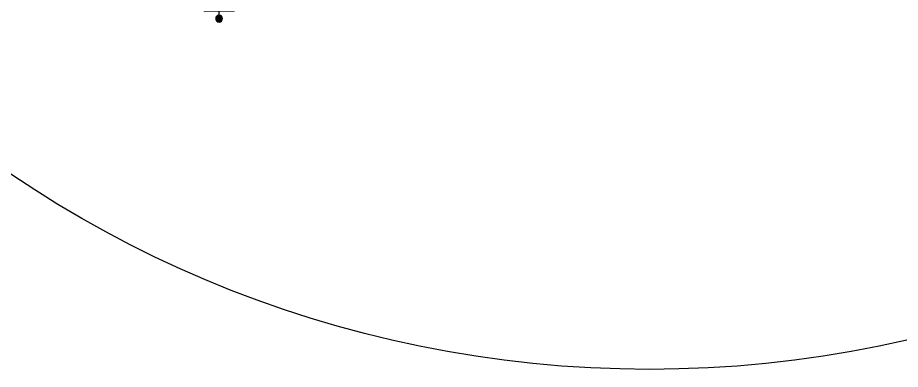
# Model space of a CAD drawing. Header units: metres. Extents: x -39 to 21688, y -24 to 9022.
# Drawn here: x 142.68 to 173.7, y -12.46 to -0.08 of the extents above; entities that cross this region are included whole.
import ezdxf

# ---------------------------------------------------------------- set-up
doc = ezdxf.new("R2010")
doc.units = ezdxf.units.M
doc.header["$MEASUREMENT"] = 0
doc.layers.add('AR-PUERTAS', color=2, linetype='Continuous')
doc.layers.add('AR-SUELO', color=1, linetype='Continuous')

# ---------------------------------------------------------------- blocks, each defined once
blk = doc.blocks.new('16A twin WP')
at = {"ltscale": 8}
h = blk.add_hatch(color=256, dxfattribs=at)
edge = h.paths.add_edge_path()
edge.add_ellipse((17.4, -1), major_axis=(0.2, 17.4), ratio=1, start_angle=273.7089, end_angle=447.4296, ccw=False)
edge.add_line((34.8, 0), (0, 0))
h = blk.add_hatch(color=256, dxfattribs=at)
edge = h.paths.add_edge_path()
edge.add_ellipse((17.4, -8.7), major_axis=(-2.81, 2.81), ratio=1, start_angle=0, end_angle=360)
for p, q in [((11.5, 16.9), (11.5, 36.5)), ((23.3, 16.9), (23.3, 36.5)), ((34.8, 0), (0, 0)), ((17.4, -4.7), (17.4, 0))]:
    blk.add_line(p, q, dxfattribs=at)
at = {"ltscale": 8, "const_width": 2}
blk.add_lwpolyline([(34.8, 16.9), (0, 16.9)], dxfattribs=at)
at = {"ltscale": 8, "extrusion": (0, 0, -1)}
blk.add_ellipse((17.4, -1), major_axis=(0.2, 17.4), ratio=1, start_param=-1.525934, end_param=1.506063, dxfattribs=at)
at = {"ltscale": 8}
blk.add_ellipse((17.4, -8.7), major_axis=(-2.81, 2.81), ratio=1, start_param=3.926991, end_param=10.210176, dxfattribs=at)

msp = doc.modelspace()

# ---------------------------------------------------------------- linework, layer by layer
at = {"layer": 'AR-PUERTAS'}
msp.add_circle((164.88265, 27.62249), 40.08066, dxfattribs=at)

# ---------------------------------------------------------------- block references
at = {"layer": 'AR-SUELO', "xscale": 0.0304565344946113, "yscale": 0.0304565344946113, "zscale": 0.0304565344946113}
msp.add_blockref('16A twin WP', (149.23215, 0.14991), dxfattribs=at)

doc.saveas('drawing.dxf')
